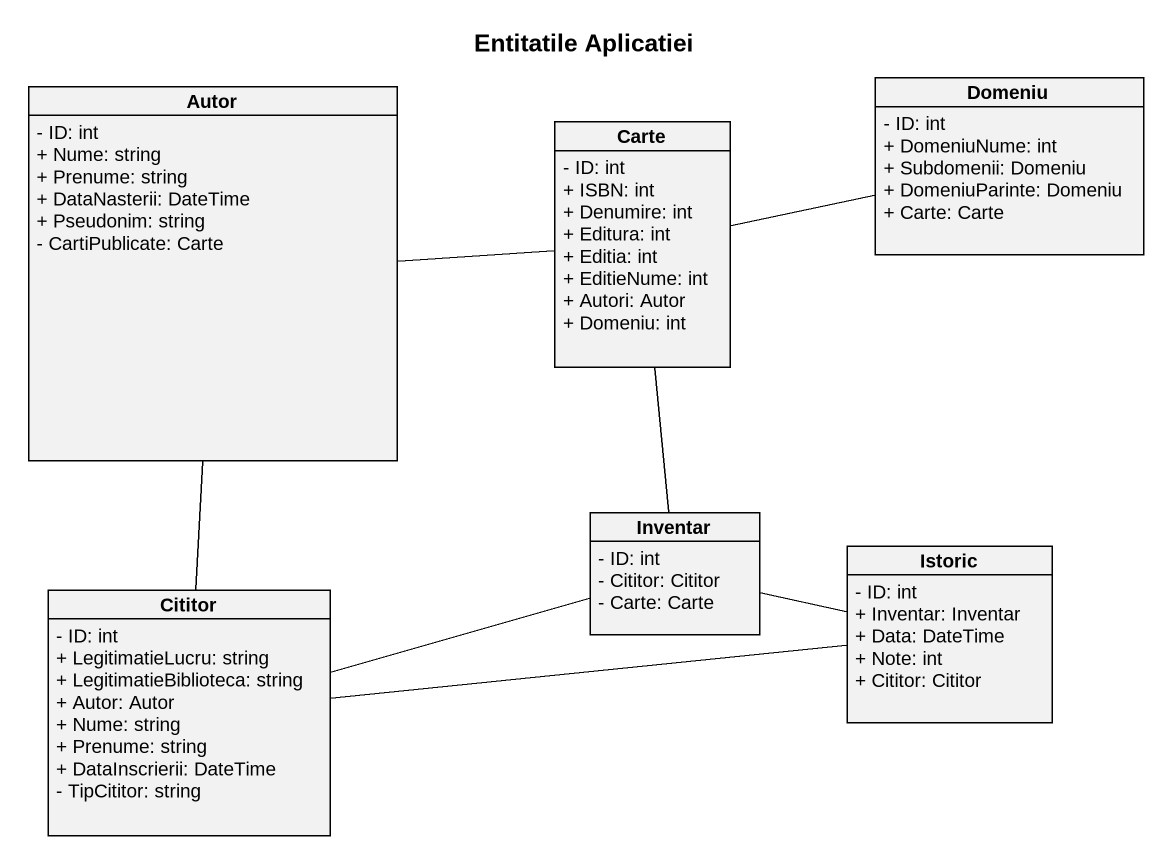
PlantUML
@startuml
title Entitatile Aplicatiei
hide circle
hide empty members
skinparam classAttributeIconSize 0
class Autor {
  - ID: int
  + Nume: string
  + Prenume: string
  + DataNasterii: DateTime
  + Pseudonim: string
  - CartiPublicate: Carte
}
class Domeniu {
  - ID: int
  + DomeniuNume: int
  + Subdomenii: Domeniu
  + DomeniuParinte: Domeniu
  + Carte: Carte
}
class Carte {
  - ID: int
  + ISBN: int
  + Denumire: int
  + Editura: int
  + Editia: int
  + EditieNume: int
  + Autori: Autor
  + Domeniu: int
}
class Inventar {
  - ID: int
  - Cititor: Cititor
  - Carte: Carte
}
class Istoric {
  - ID: int
  + Inventar: Inventar
  + Data: DateTime
  + Note: int
  + Cititor: Cititor
}
class Cititor {
  - ID: int
  + LegitimatieLucru: string
  + LegitimatieBiblioteca: string
  + Autor: Autor
  + Nume: string
  + Prenume: string
  + DataInscrierii: DateTime
  - TipCititor: string
}
Autor -right- Carte
Autor -- Cititor
Carte -right- Domeniu
Carte -- Inventar
Inventar -right- Istoric
Cititor -right- Inventar
Cititor -right- Istoric
@enduml
